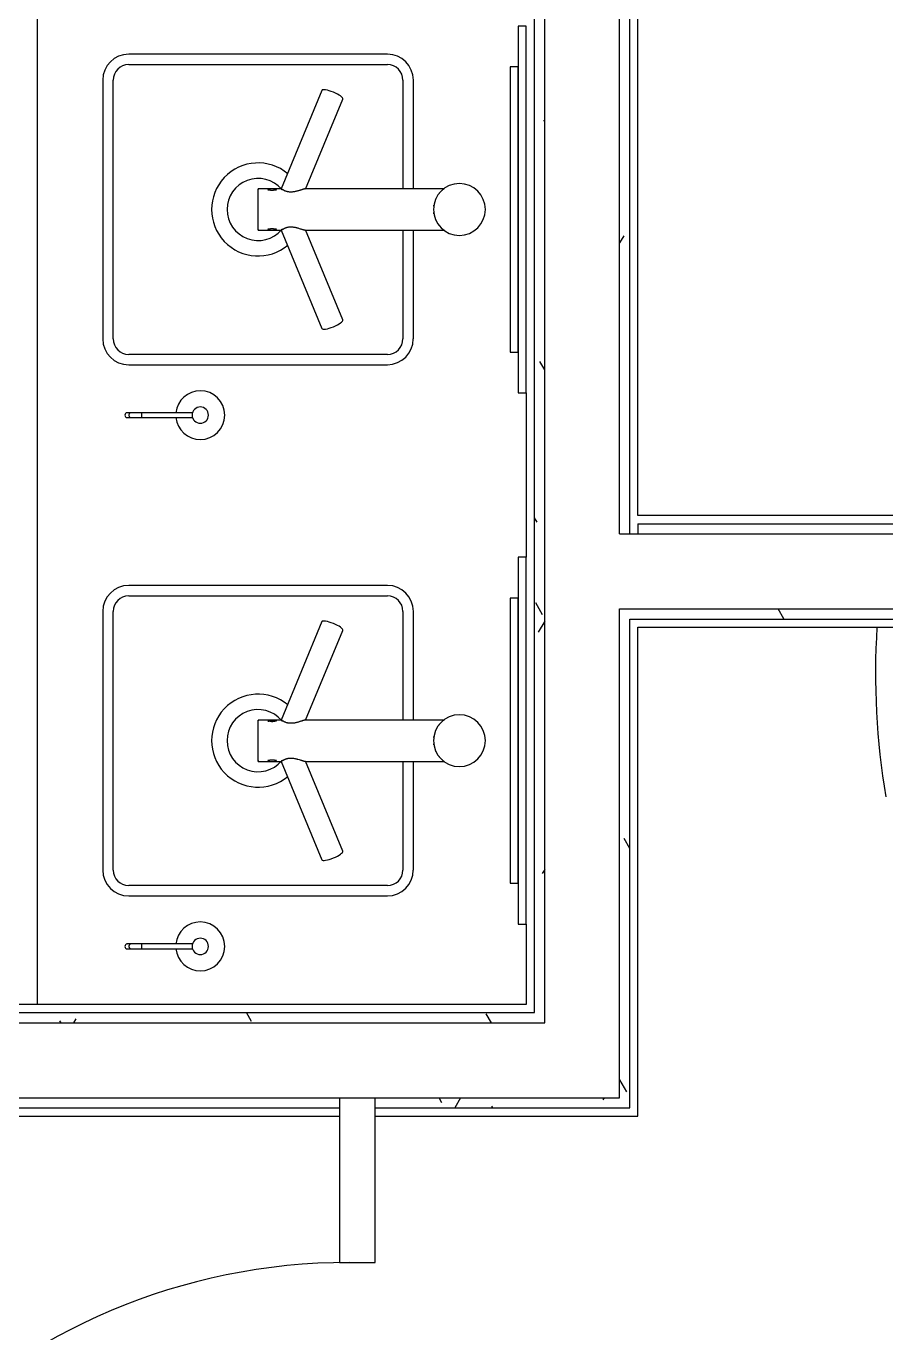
# Model space of a CAD drawing. Header units: inches. Extents: x 4551 to 18587, y 8160 to 18461.
# Drawn here: x 11778 to 12832, y 11745 to 13348 of the extents above; entities that cross this region are included whole.
import ezdxf

# ---------------------------------------------------------------- set-up
doc = ezdxf.new("R2010")
doc.units = ezdxf.units.IN
doc.header["$MEASUREMENT"] = 0
doc.layers.add('freecads.com', color=7, linetype='Continuous')

msp = doc.modelspace()

# ---------------------------------------------------------------- linework, layer by layer
at = {"layer": 'freecads.com'}
for p, q in [((12413.8, 12125.4), (12413.8, 14787.8)), ((12505.8, 12725.4), (12505.8, 14787.8)), ((12518.3, 12725.4), (12518.3, 14777.8)), ((11791.3, 14767.8), (11791.3, 12147.9)), ((12401.3, 12137.9), (12401.3, 14767.8)), ((12528.3, 12747.9), (12528.3, 14767.8)), ((12391.3, 13348.5), (12381.3, 13348.5)), ((12381.3, 13348.5), (12381.3, 12898.5)), ((12391.3, 12898.5), (12391.3, 13348.5)), ((12220.9, 13314), (11903.4, 13314)), ((11903.4, 13301.3), (12220.9, 13301.3)), ((12381.3, 13298.5), (12371.3, 13298.5)), ((12371.3, 13298.5), (12371.3, 12948.5)), ((12381.3, 13298.5), (12371.3, 13298.5)), ((12371.3, 13298.5), (12371.3, 12948.5)), ((12381.3, 12948.5), (12381.3, 13298.5)), ((12381.3, 12948.5), (12381.3, 13298.5)), ((11871.7, 13282.2), (11871.7, 12964.7)), ((11884.4, 12964.7), (11884.4, 13282.2)), ((12239.9, 13282.2), (12239.9, 13148.8)), ((12252.7, 13148.8), (12252.7, 13282.2)), ((12140.5, 13269.6), (12090.4, 13148.8)), ((12120.5, 13148.6), (12166.2, 13258.9)), ((12413.8, 13231.3), (12412.8, 13233.1)), ((12413.8, 13231.3), (12412.8, 13233.1)), ((12074.5, 13148.8), (12062.2, 13148.8)), ((12062.2, 13148.8), (12062.2, 13148)), ((12062.2, 13098.1), (12062.2, 13148.8)), ((12084.5, 13148.8), (12074.5, 13148.8)), ((12074.5, 13148.3), (12074.5, 13148.8)), ((12074.5, 13148.4), (12074.5, 13148.8)), ((12074.5, 13148.3), (12074.5, 13146.8)), ((12084.5, 13148.8), (12084.5, 13148.3)), ((12090.4, 13148.8), (12084.5, 13148.8)), ((12084.5, 13148.8), (12084.5, 13148.4)), ((12084.5, 13146.9), (12084.5, 13148.3)), ((12290.3, 13148.8), (12120.2, 13148.8)), ((12062.2, 13099), (12062.2, 13098.1)), ((12062.2, 13098.1), (12074.5, 13098.1)), ((12074.5, 13100.1), (12074.5, 13098.6)), ((12074.5, 13098.2), (12074.5, 13098.6)), ((12074.5, 13098.1), (12074.5, 13098.6)), ((12074.5, 13098.2), (12084.5, 13098.2)), ((12084.5, 13098.6), (12084.5, 13100.1)), ((12084.5, 13098.6), (12084.5, 13098.2)), ((12084.5, 13098.6), (12084.5, 13098.1)), ((12084.5, 13098.1), (12090.4, 13098.1)), ((12090.4, 13098.1), (12140.5, 12977.3)), ((12120.2, 13098.1), (12290.3, 13098.1)), ((12166.2, 12988), (12120.5, 13098.3)), ((12239.9, 13098.2), (12239.9, 12964.7)), ((12252.7, 12964.7), (12252.7, 13098.2)), ((12510.9, 13091.3), (12505.8, 13082.6)), ((12510.9, 13091.3), (12505.8, 13082.6)), ((12220.9, 12945.7), (11903.4, 12945.7)), ((12371.3, 12948.5), (12381.3, 12948.5)), ((12371.3, 12948.5), (12381.3, 12948.5)), ((11903.4, 12933), (12220.9, 12933)), ((12413.8, 12926.5), (12407.8, 12936.9)), ((12413.8, 12926.5), (12407.8, 12936.9)), ((12381.3, 12898.5), (12391.3, 12898.5)), ((12391.3, 12898.5), (12391.3, 12696.6)), ((11906.3, 12874.1), (11901.3, 12874.1)), ((11901.3, 12868.1), (11906.3, 12868.1)), ((11906.5, 12874.1), (11906.3, 12874.1)), ((11906.3, 12868.1), (11906.7, 12868.1)), ((11906.9, 12874.1), (11906.5, 12874.1)), ((11906.7, 12868.1), (11907.2, 12868.1)), ((11907.4, 12874.1), (11906.9, 12874.1)), ((11907.2, 12868.1), (11907.7, 12868.1)), ((11907.9, 12874.1), (11907.4, 12874.1)), ((11907.7, 12868.1), (11908.2, 12868.1)), ((11908.5, 12874.1), (11907.9, 12874.1)), ((11908.2, 12868.1), (11908.8, 12868.1)), ((11909, 12874.1), (11908.5, 12874.1)), ((11908.8, 12868.1), (11909.3, 12868.1)), ((11909.6, 12874.1), (11909, 12874.1)), ((11909.3, 12868.1), (11909.9, 12868.1)), ((11910.2, 12874.1), (11909.6, 12874.1)), ((11909.9, 12868.1), (11910.5, 12868.1)), ((11910.8, 12874.1), (11910.2, 12874.1)), ((11910.5, 12868.1), (11911.1, 12868.1)), ((11911.4, 12874.1), (11910.8, 12874.1)), ((11911.1, 12868.1), (11911.8, 12868.1)), ((11912.1, 12874.1), (11911.4, 12874.1)), ((11911.8, 12868.1), (11912.5, 12868.1)), ((11912.7, 12874.1), (11912.1, 12874.1)), ((11912.5, 12868.1), (11913.1, 12868.1)), ((11913.4, 12874.1), (11912.7, 12874.1)), ((11913.1, 12868.1), (11913.8, 12868.1)), ((11914.1, 12874.1), (11913.4, 12874.1)), ((11913.8, 12868.1), (11914.5, 12868.1)), ((11914.9, 12874.1), (11914.1, 12874.1)), ((11914.5, 12868.1), (11915.3, 12868.1)), ((11915.6, 12874.1), (11914.9, 12874.1)), ((11915.3, 12868.1), (11916, 12868.1)), ((11916.3, 12874.1), (11915.6, 12874.1)), ((11916, 12868.1), (11916.7, 12868.1)), ((11917.1, 12874.1), (11916.3, 12874.1)), ((11916.7, 12868.1), (11917.5, 12868.1)), ((11917.8, 12874.1), (11917.1, 12874.1)), ((11917.5, 12868.1), (11918.3, 12868.1)), ((11918.6, 12874.1), (11917.8, 12874.1)), ((11918.3, 12868.1), (11919, 12868.1)), ((11919.4, 12874.1), (11918.6, 12874.1)), ((11919, 12868.1), (11919.4, 12868.1)), ((11981.8, 12874.1), (11919.4, 12874.1)), ((11919.4, 12868.1), (11981.9, 12868.1)), ((12404.4, 12739.6), (12401.3, 12745)), ((12404.4, 12739.6), (12401.3, 12745)), ((14254.9, 12747.9), (12528.3, 12747.9)), ((12528.3, 12737.9), (14264.9, 12737.9)), ((12528.3, 12737.9), (12528.3, 12725.4)), ((12505.8, 12725.4), (14277.4, 12725.4)), ((12534.4, 12725.8), (12534.2, 12725.4)), ((12534.4, 12725.8), (12534.2, 12725.4)), ((12391.3, 12696.6), (12381.3, 12696.6)), ((12381.3, 12696.6), (12381.3, 12246.6)), ((12391.3, 12246.6), (12391.3, 12696.6)), ((12220.9, 12662.1), (11903.4, 12662.1)), ((11903.4, 12649.4), (12220.9, 12649.4)), ((12381.3, 12646.6), (12371.3, 12646.6)), ((12371.3, 12646.6), (12371.3, 12296.6)), ((12381.3, 12646.6), (12371.3, 12646.6)), ((12371.3, 12646.6), (12371.3, 12296.6)), ((12381.3, 12296.6), (12381.3, 12646.6)), ((12381.3, 12296.6), (12381.3, 12646.6)), ((12411.2, 12626.2), (12402.8, 12640.8)), ((12411.2, 12626.2), (12402.8, 12640.8)), ((11871.7, 12630.3), (11871.7, 12312.8)), ((11884.4, 12312.8), (11884.4, 12630.3)), ((12239.9, 12630.3), (12239.9, 12496.8)), ((12252.7, 12496.9), (12252.7, 12630.3)), ((12505.8, 12633.4), (15036.5, 12633.4)), ((12505.8, 12033.4), (12505.8, 12633.4)), ((12518.3, 12620.9), (15036.5, 12620.9)), ((12518.3, 12020.9), (12518.3, 12620.9)), ((12707.4, 12621.3), (12700.4, 12633.4)), ((12707.4, 12621.3), (12700.4, 12633.4)), ((12140.5, 12617.7), (12090.4, 12496.9)), ((12120.5, 12496.7), (12166.2, 12607)), ((12413.8, 12618.4), (12405.9, 12604.7)), ((12413.8, 12618.4), (12405.9, 12604.7)), ((12528.3, 12610.9), (13352, 12610.9)), ((12528.3, 12010.9), (12528.3, 12610.9)), ((12074.5, 12496.9), (12062.2, 12496.9)), ((12062.2, 12496.9), (12062.2, 12496)), ((12062.2, 12446.2), (12062.2, 12496.9)), ((12084.5, 12496.9), (12074.5, 12496.9)), ((12074.5, 12496.4), (12074.5, 12496.9)), ((12074.5, 12496.5), (12074.5, 12496.9)), ((12074.5, 12496.4), (12074.5, 12494.9)), ((12084.5, 12496.9), (12084.5, 12496.4)), ((12090.4, 12496.9), (12084.5, 12496.9)), ((12084.5, 12496.9), (12084.5, 12496.5)), ((12084.5, 12495), (12084.5, 12496.4)), ((12290.3, 12496.9), (12120.2, 12496.9)), ((12062.2, 12447.1), (12062.2, 12446.2)), ((12062.2, 12446.2), (12074.5, 12446.2)), ((12074.5, 12448.2), (12074.5, 12446.7)), ((12074.5, 12446.2), (12074.5, 12446.7)), ((12074.5, 12446.2), (12074.5, 12446.7)), ((12074.5, 12446.2), (12084.5, 12446.2)), ((12084.5, 12446.7), (12084.5, 12448.1)), ((12084.5, 12446.7), (12084.5, 12446.2)), ((12084.5, 12446.7), (12084.5, 12446.2)), ((12084.5, 12446.2), (12090.4, 12446.2)), ((12090.4, 12446.2), (12140.5, 12325.4)), ((12120.2, 12446.2), (12290.3, 12446.2)), ((12166.2, 12336.1), (12120.5, 12446.4)), ((12239.9, 12446.3), (12239.9, 12312.8)), ((12252.7, 12312.8), (12252.7, 12446.3)), ((12518.3, 12339.1), (12511.2, 12351.4)), ((12518.3, 12339.1), (12511.2, 12351.4)), ((12413.8, 12313.6), (12410.8, 12308.5)), ((12413.8, 12313.6), (12410.8, 12308.5)), ((12220.9, 12293.8), (11903.4, 12293.8)), ((12371.3, 12296.6), (12381.3, 12296.6)), ((12371.3, 12296.6), (12381.3, 12296.6)), ((11903.4, 12281.1), (12220.9, 12281.1)), ((12381.3, 12246.6), (12391.3, 12246.6)), ((12391.3, 12246.6), (12391.3, 12147.9)), ((12518.3, 12237.5), (12518, 12238)), ((12518.3, 12237.5), (12518, 12238)), ((11906.3, 12222.1), (11901.3, 12222.1)), ((11906.5, 12222.1), (11906.3, 12222.1)), ((11906.9, 12222.1), (11906.5, 12222.1)), ((11907.4, 12222.1), (11906.9, 12222.1)), ((11907.9, 12222.1), (11907.4, 12222.1)), ((11908.5, 12222.1), (11907.9, 12222.1)), ((11909, 12222.1), (11908.5, 12222.1)), ((11909.6, 12222.1), (11909, 12222.1)), ((11910.2, 12222.1), (11909.6, 12222.1)), ((11910.8, 12222.1), (11910.2, 12222.1)), ((11911.4, 12222.1), (11910.8, 12222.1)), ((11912.1, 12222.1), (11911.4, 12222.1)), ((11912.7, 12222.1), (11912.1, 12222.1)), ((11913.4, 12222.1), (11912.7, 12222.1)), ((11914.1, 12222.1), (11913.4, 12222.1)), ((11914.9, 12222.1), (11914.1, 12222.1)), ((11915.6, 12222.1), (11914.9, 12222.1)), ((11916.3, 12222.1), (11915.6, 12222.1)), ((11917.1, 12222.1), (11916.3, 12222.1)), ((11917.8, 12222.1), (11917.1, 12222.1)), ((11918.6, 12222.1), (11917.8, 12222.1)), ((11919.4, 12222.1), (11918.6, 12222.1)), ((11981.8, 12222.1), (11919.4, 12222.1)), ((11901.3, 12216.1), (11906.3, 12216.1)), ((11906.3, 12216.1), (11906.7, 12216.1)), ((11906.7, 12216.1), (11907.2, 12216.1)), ((11907.2, 12216.1), (11907.7, 12216.1)), ((11907.7, 12216.1), (11908.2, 12216.1)), ((11908.2, 12216.1), (11908.8, 12216.1)), ((11908.8, 12216.1), (11909.3, 12216.1)), ((11909.3, 12216.1), (11909.9, 12216.1)), ((11909.9, 12216.1), (11910.5, 12216.1)), ((11910.5, 12216.1), (11911.1, 12216.1)), ((11911.1, 12216.1), (11911.8, 12216.1)), ((11911.8, 12216.1), (11912.5, 12216.1)), ((11912.5, 12216.1), (11913.1, 12216.1)), ((11913.1, 12216.1), (11913.8, 12216.1)), ((11913.8, 12216.1), (11914.5, 12216.1)), ((11914.5, 12216.1), (11915.3, 12216.1)), ((11915.3, 12216.1), (11916, 12216.1)), ((11916, 12216.1), (11916.7, 12216.1)), ((11916.7, 12216.1), (11917.5, 12216.1)), ((11917.5, 12216.1), (11918.3, 12216.1)), ((11918.3, 12216.1), (11919, 12216.1)), ((11919, 12216.1), (11919.4, 12216.1)), ((11919.4, 12216.1), (11981.9, 12216.1)), ((12391.3, 12147.9), (10402.5, 12147.9)), ((10387.5, 12125.4), (12413.8, 12125.4)), ((10402.5, 12137.9), (12401.3, 12137.9)), ((11820.5, 12125.4), (11819.1, 12127.8)), ((11820.5, 12125.4), (11819.1, 12127.8)), ((11838.7, 12130.3), (11835.8, 12125.4)), ((11838.7, 12130.3), (11835.8, 12125.4)), ((12054.3, 12126.9), (12047.9, 12137.9)), ((12054.3, 12126.9), (12047.9, 12137.9)), ((12348.4, 12125.4), (12342, 12136.4)), ((12348.4, 12125.4), (12342, 12136.4)), ((12514.6, 12040.7), (12506.2, 12055.2)), ((12514.6, 12040.7), (12506.2, 12055.2)), ((10387.5, 12033.4), (12505.8, 12033.4)), ((12162, 12033.4), (12162, 11831.2)), ((12206, 11831.2), (12206, 12033.4)), ((12287.8, 12027.1), (12284.2, 12033.4)), ((12287.8, 12027.1), (12284.2, 12033.4)), ((12310.6, 12033.4), (12303.4, 12020.9)), ((12310.6, 12033.4), (12303.4, 12020.9)), ((12486.6, 12033.4), (12485.2, 12030.9)), ((12486.6, 12033.4), (12485.2, 12030.9)), ((10397.5, 12020.9), (12162, 12020.9)), ((12206, 12020.9), (12518.3, 12020.9)), ((12350.1, 12020.9), (12348.8, 12023)), ((12350.1, 12020.9), (12348.8, 12023)), ((10312, 12010.9), (12162, 12010.9)), ((12206, 12010.9), (12528.3, 12010.9)), ((12162, 11831.2), (12206, 11831.2))]:
    msp.add_line(p, q, dxfattribs=at)
for centre, radius, start, end in [((11903.4, 13282.2), 31.8, 90, 180), ((12220.9, 13282.2), 31.8, 0, 90), ((11903.4, 13282.2), 19, 90, 180), ((12220.9, 13282.2), 19, 0, 90), ((12062.2, 13123.5), 57.1, 50.103, 309.8969), ((12062.2, 13123.5), 38.1, 40.5939, 319.4063), ((12309.2, 13123.5), 31.8, 90, 270), ((12309.2, 13123.5), 31.8, 270, 90), ((11903.4, 12964.7), 31.8, 180, 270), ((11903.4, 12964.7), 19, 180, 270), ((12220.9, 12964.7), 31.7, 270, 0), ((12220.9, 12964.7), 19, 270, 0), ((11991.3, 12871.1), 30, 90, 174.4637), ((11991.3, 12871.1), 30, 270, 90), ((11991.3, 12871.1), 10, 90, 270), ((11991.3, 12871.1), 10, 270, 90), ((11991.3, 12871.1), 30, 185.5363, 270), ((11903.4, 12630.3), 31.8, 90, 180), ((12220.9, 12630.3), 31.8, 0, 90), ((11903.4, 12630.3), 19, 90, 180), ((12220.9, 12630.3), 19, 0, 90), ((13733.1, 12554.6), 913.4, 176.4647, 189.5732), ((12062.2, 12471.6), 57.1, 50.103, 309.8969), ((12062.2, 12471.6), 38.1, 40.5939, 319.4063), ((12309.2, 12471.6), 31.8, 90, 270), ((12309.2, 12471.6), 31.8, 270, 90), ((11903.4, 12312.8), 31.8, 180, 270), ((11903.4, 12312.8), 19, 180, 270), ((12220.9, 12312.8), 31.7, 270, 0), ((12220.9, 12312.8), 19, 270, 0), ((11991.3, 12219.1), 30, 90, 174.4637), ((11991.3, 12219.1), 30, 270, 90), ((11991.3, 12219.1), 10, 90, 270), ((11991.3, 12219.1), 10, 270, 90), ((11991.3, 12219.1), 30, 185.5363, 270), ((12174, 11081.2), 750, 90, 180)]:
    msp.add_arc(centre, radius, start, end, dxfattribs=at)
for centre, major_axis, ratio, start_param, end_param in [((12153.3, 13264.3), (12.9, -5.3), 0.241944, 1.570796, 3.141593), ((12153.3, 13264.3), (12.9, -5.3), 0.241944, 0, 1.570796), ((12153.3, 12982.7), (12.9, 5.3), 0.241918, 3.141593, 4.712389), ((12153.3, 12982.7), (12.9, 5.3), 0.241918, 4.712389, 6.283185), ((11901.3, 12871.1), (0, -3), 0.866025, 3.141593, 6.283185), ((11901.3, 12871.1), (0, 3), 0.866025, 6.021386, 6.283185), ((11901.3, 12871.1), (0, -3), 0.866025, 0, 0.261799), ((12153.3, 12612.3), (12.9, -5.3), 0.241944, 1.570796, 3.141593), ((12153.3, 12612.3), (12.9, -5.3), 0.241944, 0, 1.570796), ((12153.3, 12330.8), (12.9, 5.3), 0.241918, 4.712389, 6.283185), ((12153.3, 12330.8), (12.9, 5.3), 0.241918, 3.141593, 4.712389), ((11901.3, 12219.1), (0, -3), 0.866025, 3.141593, 6.283185), ((11901.3, 12219.1), (0, 3), 0.866025, 6.021386, 6.283185), ((11901.3, 12219.1), (0, -3), 0.866025, 0, 0.261799)]:
    msp.add_ellipse(centre, major_axis=major_axis, ratio=ratio, start_param=start_param, end_param=end_param, dxfattribs=at)
for points, knots in [([(12075.6, 13147.5), (12075.6, 13147.6), (12075.3, 13147.7), (12074.7, 13148), (12074.5, 13148.2), (12074.5, 13148.4)], [0.7777829, 0.7777829, 0.7777829, 0.7777829, 0.7916667, 0.8611111, 1, 1, 1, 1]), ([(12076.9, 13147.1), (12076.8, 13147.2), (12076.6, 13147.2), (12076.1, 13147.4), (12075.8, 13147.5), (12075.6, 13147.5)], [0.6666732, 0.6666732, 0.6666732, 0.6666732, 0.6875, 0.7222222, 0.7777778, 0.7777778, 0.7777778, 0.7777778]), ([(12078.6, 13146.9), (12078.4, 13146.9), (12078.1, 13146.9), (12077.6, 13147), (12077.2, 13147.1), (12077, 13147.1), (12076.9, 13147.1)], [0.5555585, 0.5555585, 0.5555585, 0.5555585, 0.5833333, 0.6180556, 0.6527778, 0.6666667, 0.6666667, 0.6666667, 0.6666667]), ([(12080.4, 13146.9), (12080.1, 13146.9), (12079.5, 13146.8), (12078.9, 13146.9), (12078.6, 13146.9)], [0.4444472, 0.4444472, 0.4444472, 0.4444472, 0.5, 0.5555528, 0.5555528, 0.5555528, 0.5555528]), ([(12080.4, 13146.9), (12080.2, 13146.9), (12079.8, 13146.9), (12079.2, 13146.9), (12078.8, 13146.9), (12078.6, 13146.9), (12078.6, 13146.9)], [0.4444444, 0.4444444, 0.4444444, 0.4444444, 0.4791667, 0.5138889, 0.5486111, 0.5555556, 0.5555556, 0.5555556, 0.5555556]), ([(12082, 13147.1), (12081.9, 13147.1), (12081.6, 13147.1), (12081.1, 13147), (12080.6, 13146.9), (12080.4, 13146.9)], [0.3333333, 0.3333333, 0.3333333, 0.3333333, 0.3611111, 0.3888889, 0.4444415, 0.4444415, 0.4444415, 0.4444415]), ([(12083.3, 13147.5), (12083.1, 13147.5), (12082.7, 13147.3), (12082.3, 13147.2), (12082, 13147.1)], [0.2222222, 0.2222222, 0.2222222, 0.2222222, 0.2777778, 0.3333268, 0.3333268, 0.3333268, 0.3333268]), ([(12084.5, 13148.4), (12084.5, 13148.3), (12084.3, 13148), (12083.7, 13147.7), (12083.3, 13147.5)], [0, 0, 0, 0, 0.1111111, 0.2222172, 0.2222172, 0.2222172, 0.2222172]), ([(12084.5, 13148.3), (12084.5, 13148.3), (12084.4, 13148.2), (12084.2, 13148), (12084, 13147.9), (12083.8, 13147.7), (12083.6, 13147.6), (12083.4, 13147.6), (12083.3, 13147.5)], [0, 0, 0, 0, 0.0555556, 0.1111111, 0.1388889, 0.1666667, 0.1944444, 0.2222222, 0.2222222, 0.2222222, 0.2222222]), ([(12103.9, 13144.9), (12102.8, 13144.8), (12101.2, 13144.8), (12099.4, 13145), (12098.4, 13145.2), (12097.5, 13145.5), (12096.6, 13145.7), (12095.8, 13146), (12095.2, 13146.3), (12094.6, 13146.5), (12094.1, 13146.8), (12093.6, 13147), (12093.1, 13147.3), (12092.6, 13147.6), (12092, 13147.9), (12091.6, 13148.2), (12090.8, 13148.6), (12090.5, 13148.8), (12090.4, 13148.8)], [0, 0, 0, 0, 0.142857, 0.214286, 0.25, 0.285714, 0.357143, 0.392857, 0.428571, 0.464286, 0.5, 0.535714, 0.571429, 0.625, 0.678571, 0.732143, 0.785714, 1, 1, 1, 1]), ([(12090.6, 13148.6), (12090.8, 13148.5), (12091.2, 13148.2), (12091.8, 13147.8), (12092, 13147.7)], [0.1428571, 0.1428571, 0.1428571, 0.1428571, 0.2857143, 0.3464999, 0.3464999, 0.3464999, 0.3464999]), ([(12120.2, 13148.8), (12120.1, 13148.8), (12119.7, 13148.8), (12118.9, 13148.6), (12118, 13148.4), (12117.3, 13148.1), (12116.7, 13148), (12116.1, 13147.8), (12115.2, 13147.5), (12114, 13147.1), (12112.5, 13146.7), (12110.9, 13146.2), (12109.3, 13145.8), (12107.6, 13145.4), (12105.8, 13145.1), (12104.5, 13144.9), (12103.9, 13144.9)], [0, 0, 0, 0, 0.083333, 0.166667, 0.25, 0.291667, 0.333333, 0.375, 0.416667, 0.5, 0.583333, 0.666667, 0.75, 0.833333, 0.916667, 1, 1, 1, 1]), ([(12280.1, 13135.8), (12280.1, 13135.9), (12280.2, 13136.1), (12280.3, 13136.4), (12280.4, 13136.5)], [0.65644189, 0.65644189, 0.65644189, 0.65644189, 0.65972222, 0.66666667, 0.66666667, 0.66666667, 0.66666667]), ([(12284, 13142.6), (12284, 13142.6), (12284.1, 13142.7), (12284.2, 13142.9), (12284.5, 13143.2), (12284.7, 13143.5), (12284.9, 13143.8), (12285, 13143.8)], [0.77046039, 0.77046039, 0.77046039, 0.77046039, 0.77083333, 0.77604167, 0.78125, 0.79166667, 0.79661174, 0.79661174, 0.79661174, 0.79661174]), ([(12288.3, 13147.2), (12288.3, 13147.2), (12288.4, 13147.3), (12288.6, 13147.5), (12289.2, 13148.1), (12289.8, 13148.7), (12290.2, 13148.8), (12290.3, 13148.8)], [0.8888889, 0.8888889, 0.8888889, 0.8888889, 0.890625, 0.8958333, 0.9166667, 0.9583333, 1, 1, 1, 1]), ([(12277.8, 13127.4), (12277.8, 13127.6), (12277.9, 13128.1), (12278, 13128.6), (12278, 13128.8)], [0.54656587, 0.54656587, 0.54656587, 0.54656587, 0.55555556, 0.56359138, 0.56359138, 0.56359138, 0.56359138]), ([(12278, 13118.2), (12278, 13118.4), (12277.9, 13118.9), (12277.8, 13119.3), (12277.8, 13119.6)], [0.43643034, 0.43643034, 0.43643034, 0.43643034, 0.44444444, 0.45344038, 0.45344038, 0.45344038, 0.45344038]), ([(12090.4, 13098.1), (12090.5, 13098.1), (12091, 13098.5), (12092.4, 13099.3), (12093, 13099.6), (12093.6, 13099.9), (12094.1, 13100.2), (12094.6, 13100.4), (12095.3, 13100.7), (12096.1, 13101), (12096.9, 13101.3), (12097.5, 13101.5), (12098.2, 13101.7), (12099.2, 13101.9), (12100.3, 13102.1), (12101.9, 13102.2), (12103.1, 13102.2), (12103.9, 13102.1)], [0, 0, 0, 0, 0.285714, 0.357143, 0.428571, 0.464286, 0.5, 0.535714, 0.571429, 0.625, 0.678571, 0.705357, 0.732143, 0.785714, 0.839286, 0.892857, 1, 1, 1, 1]), ([(12103.9, 13102.1), (12104.5, 13102), (12105.8, 13101.9), (12107.6, 13101.6), (12109, 13101.3), (12110.1, 13101), (12111.8, 13100.5), (12113.5, 13100), (12115.4, 13099.4), (12116.5, 13099.1), (12117.3, 13098.8), (12118, 13098.6), (12118.9, 13098.4), (12119.7, 13098.2), (12120.1, 13098.1), (12120.2, 13098.1)], [0, 0, 0, 0, 0.083333, 0.166667, 0.25, 0.291667, 0.333333, 0.5, 0.583333, 0.666667, 0.708333, 0.75, 0.833333, 0.916667, 1, 1, 1, 1]), ([(12285, 13103.1), (12284.9, 13103.2), (12284.8, 13103.4), (12284.5, 13103.7), (12284.3, 13104), (12284.1, 13104.3), (12283.9, 13104.6), (12283.8, 13104.7)], [0.2034088, 0.2034088, 0.2034088, 0.2034088, 0.20833333, 0.21527778, 0.22222222, 0.22916667, 0.23590346, 0.23590346, 0.23590346, 0.23590346]), ([(12074.5, 13098.6), (12074.5, 13098.7), (12074.7, 13099), (12075.3, 13099.3), (12075.6, 13099.4)], [0, 0, 0, 0, 0.1111111, 0.2222171, 0.2222171, 0.2222171, 0.2222171]), ([(12075.6, 13099.4), (12075.8, 13099.5), (12076.2, 13099.6), (12076.7, 13099.8), (12076.9, 13099.8)], [0.2222222, 0.2222222, 0.2222222, 0.2222222, 0.2777778, 0.3333268, 0.3333268, 0.3333268, 0.3333268]), ([(12076.9, 13099.8), (12077.1, 13099.8), (12077.3, 13099.9), (12077.9, 13100), (12078.3, 13100), (12078.6, 13100.1)], [0.3333333, 0.3333333, 0.3333333, 0.3333333, 0.3611111, 0.3888889, 0.4444415, 0.4444415, 0.4444415, 0.4444415]), ([(12078.6, 13100.1), (12078.9, 13100.1), (12079.5, 13100.1), (12080.1, 13100.1), (12080.4, 13100.1)], [0.4444472, 0.4444472, 0.4444472, 0.4444472, 0.5, 0.5555528, 0.5555528, 0.5555528, 0.5555528]), ([(12078.6, 13100.1), (12078.8, 13100.1), (12079.1, 13100.1), (12079.7, 13100.1), (12080.1, 13100.1), (12080.3, 13100.1), (12080.4, 13100.1)], [0.4444444, 0.4444444, 0.4444444, 0.4444444, 0.4791667, 0.5138889, 0.5486111, 0.5555556, 0.5555556, 0.5555556, 0.5555556]), ([(12080.4, 13100.1), (12080.5, 13100), (12080.8, 13100), (12081.3, 13099.9), (12081.7, 13099.9), (12081.9, 13099.8), (12082, 13099.8)], [0.5555585, 0.5555585, 0.5555585, 0.5555585, 0.5833333, 0.6180556, 0.6527778, 0.6666667, 0.6666667, 0.6666667, 0.6666667]), ([(12082, 13099.8), (12082.1, 13099.8), (12082.3, 13099.7), (12082.8, 13099.6), (12083.1, 13099.5), (12083.3, 13099.4)], [0.6666732, 0.6666732, 0.6666732, 0.6666732, 0.6875, 0.7222222, 0.7777778, 0.7777778, 0.7777778, 0.7777778]), ([(12083.3, 13099.4), (12083.4, 13099.4), (12083.6, 13099.3), (12083.8, 13099.2), (12084, 13099.1), (12084.2, 13099), (12084.4, 13098.8), (12084.5, 13098.7), (12084.5, 13098.6)], [0.7777778, 0.7777778, 0.7777778, 0.7777778, 0.8055556, 0.8333333, 0.8611111, 0.8888889, 0.9444444, 1, 1, 1, 1]), ([(12083.3, 13099.4), (12083.4, 13099.4), (12083.6, 13099.3), (12084.2, 13099), (12084.5, 13098.7), (12084.5, 13098.6)], [0.7777828, 0.7777828, 0.7777828, 0.7777828, 0.7916667, 0.8611111, 1, 1, 1, 1]), ([(12092, 13099.3), (12091.6, 13099), (12091, 13098.6), (12090.8, 13098.4), (12090.7, 13098.4)], [0.6534754, 0.6534754, 0.6534754, 0.6534754, 0.7857143, 0.8571429, 0.8571429, 0.8571429, 0.8571429]), ([(12290.3, 13098.1), (12290.1, 13098.1), (12289.8, 13098.4), (12289.1, 13098.9), (12288.7, 13099.4), (12288.4, 13099.6), (12288.3, 13099.8)], [0, 0, 0, 0, 0.0555556, 0.0833333, 0.0972222, 0.1111111, 0.1111111, 0.1111111, 0.1111111]), ([(11906.3, 12874.1), (11905.8, 12874.1), (11905, 12873.8), (11904.1, 12872.8), (11903.7, 12871.6), (11903.7, 12870.5), (11904, 12869.5), (11904.6, 12868.7), (11905.4, 12868.2), (11906, 12868.1), (11906.3, 12868.1)], [-1, -1, -1, -1, -0.833333, -0.666667, -0.555556, -0.444444, -0.333333, -0.222222, -0.111111, 0, 0, 0, 0]), ([(11919.3, 12873.9), (11919.3, 12873.8), (11919.2, 12873.4), (11919.1, 12872.6), (11919.1, 12871.6), (11919.1, 12870.5), (11919.2, 12869.4), (11919.2, 12868.5), (11919.3, 12868.3), (11919.3, 12868.3)], [0.1111111, 0.1111111, 0.1111111, 0.1111111, 0.2222222, 0.3333333, 0.4444444, 0.5555556, 0.6666667, 0.8333333, 0.8888889, 0.8888889, 0.8888889, 0.8888889]), ([(12075.6, 12495.6), (12075.6, 12495.6), (12075.3, 12495.8), (12074.7, 12496.1), (12074.5, 12496.3), (12074.5, 12496.5)], [0.7777829, 0.7777829, 0.7777829, 0.7777829, 0.7916667, 0.8611111, 1, 1, 1, 1]), ([(12076.9, 12495.2), (12076.8, 12495.2), (12076.6, 12495.3), (12076.1, 12495.4), (12075.8, 12495.6), (12075.6, 12495.6)], [0.6666732, 0.6666732, 0.6666732, 0.6666732, 0.6875, 0.7222222, 0.7777778, 0.7777778, 0.7777778, 0.7777778]), ([(12078.6, 12495), (12078.4, 12495), (12078.1, 12495), (12077.6, 12495.1), (12077.2, 12495.2), (12077, 12495.2), (12076.9, 12495.2)], [0.5555585, 0.5555585, 0.5555585, 0.5555585, 0.5833333, 0.6180556, 0.6527778, 0.6666667, 0.6666667, 0.6666667, 0.6666667]), ([(12080.4, 12495), (12080.1, 12494.9), (12079.5, 12494.9), (12078.9, 12494.9), (12078.6, 12495)], [0.4444472, 0.4444472, 0.4444472, 0.4444472, 0.5, 0.5555528, 0.5555528, 0.5555528, 0.5555528]), ([(12080.4, 12495), (12080.2, 12495), (12079.8, 12495), (12079.2, 12494.9), (12078.8, 12495), (12078.6, 12495), (12078.6, 12495)], [0.4444444, 0.4444444, 0.4444444, 0.4444444, 0.4791667, 0.5138889, 0.5486111, 0.5555556, 0.5555556, 0.5555556, 0.5555556]), ([(12082, 12495.2), (12081.9, 12495.2), (12081.6, 12495.1), (12081.1, 12495.1), (12080.6, 12495), (12080.4, 12495)], [0.3333333, 0.3333333, 0.3333333, 0.3333333, 0.3611111, 0.3888889, 0.4444415, 0.4444415, 0.4444415, 0.4444415]), ([(12083.3, 12495.6), (12083.1, 12495.6), (12082.7, 12495.4), (12082.3, 12495.3), (12082, 12495.2)], [0.2222222, 0.2222222, 0.2222222, 0.2222222, 0.2777778, 0.3333268, 0.3333268, 0.3333268, 0.3333268]), ([(12084.5, 12496.5), (12084.5, 12496.3), (12084.3, 12496.1), (12083.7, 12495.8), (12083.3, 12495.6)], [0, 0, 0, 0, 0.1111111, 0.2222172, 0.2222172, 0.2222172, 0.2222172]), ([(12084.5, 12496.4), (12084.5, 12496.4), (12084.4, 12496.2), (12084.2, 12496.1), (12084, 12495.9), (12083.8, 12495.8), (12083.6, 12495.7), (12083.4, 12495.6), (12083.3, 12495.6)], [0, 0, 0, 0, 0.0555556, 0.1111111, 0.1388889, 0.1666667, 0.1944444, 0.2222222, 0.2222222, 0.2222222, 0.2222222]), ([(12103.9, 12492.9), (12102.8, 12492.9), (12101.2, 12492.9), (12099.4, 12493.1), (12098.4, 12493.3), (12097.5, 12493.5), (12096.6, 12493.8), (12095.8, 12494.1), (12095.2, 12494.4), (12094.6, 12494.6), (12094.1, 12494.9), (12093.6, 12495.1), (12093.1, 12495.4), (12092.6, 12495.7), (12092, 12496), (12091.6, 12496.3), (12090.8, 12496.7), (12090.5, 12496.9), (12090.4, 12496.9)], [0, 0, 0, 0, 0.142857, 0.214286, 0.25, 0.285714, 0.357143, 0.392857, 0.428571, 0.464286, 0.5, 0.535714, 0.571429, 0.625, 0.678571, 0.732143, 0.785714, 1, 1, 1, 1]), ([(12090.6, 12496.7), (12090.8, 12496.6), (12091.2, 12496.3), (12091.8, 12495.9), (12092, 12495.8)], [0.1428571, 0.1428571, 0.1428571, 0.1428571, 0.2857143, 0.3464999, 0.3464999, 0.3464999, 0.3464999]), ([(12120.2, 12496.9), (12120.1, 12496.9), (12119.7, 12496.9), (12118.9, 12496.7), (12118, 12496.4), (12117.3, 12496.2), (12116.7, 12496), (12116.1, 12495.8), (12115.2, 12495.6), (12114, 12495.2), (12112.5, 12494.7), (12110.9, 12494.3), (12109.3, 12493.8), (12107.6, 12493.4), (12105.8, 12493.1), (12104.5, 12493), (12103.9, 12492.9)], [0, 0, 0, 0, 0.083333, 0.166667, 0.25, 0.291667, 0.333333, 0.375, 0.416667, 0.5, 0.583333, 0.666667, 0.75, 0.833333, 0.916667, 1, 1, 1, 1]), ([(12288.3, 12495.3), (12288.3, 12495.3), (12288.4, 12495.4), (12288.6, 12495.6), (12289.2, 12496.2), (12289.8, 12496.7), (12290.2, 12496.9), (12290.3, 12496.9)], [0.8888889, 0.8888889, 0.8888889, 0.8888889, 0.890625, 0.8958333, 0.9166667, 0.9583333, 1, 1, 1, 1]), ([(12277.8, 12475.5), (12277.8, 12475.7), (12277.9, 12476.2), (12278, 12476.6), (12278, 12476.9)], [0.54656587, 0.54656587, 0.54656587, 0.54656587, 0.55555556, 0.56359138, 0.56359138, 0.56359138, 0.56359138]), ([(12280.1, 12483.9), (12280.1, 12484), (12280.2, 12484.2), (12280.3, 12484.5), (12280.4, 12484.6)], [0.65644189, 0.65644189, 0.65644189, 0.65644189, 0.65972222, 0.66666667, 0.66666667, 0.66666667, 0.66666667]), ([(12283.8, 12490.4), (12283.9, 12490.5), (12284, 12490.7), (12284.2, 12491), (12284.5, 12491.3), (12284.7, 12491.6), (12284.9, 12491.9), (12285, 12491.9)], [0.76410955, 0.76410955, 0.76410955, 0.76410955, 0.77083333, 0.77604167, 0.78125, 0.79166667, 0.79661174, 0.79661174, 0.79661174, 0.79661174]), ([(12278, 12466.3), (12278, 12466.5), (12277.9, 12466.9), (12277.8, 12467.4), (12277.8, 12467.6)], [0.43643034, 0.43643034, 0.43643034, 0.43643034, 0.44444444, 0.45344038, 0.45344038, 0.45344038, 0.45344038]), ([(12074.5, 12446.7), (12074.5, 12446.8), (12074.7, 12447), (12075.3, 12447.3), (12075.6, 12447.5)], [0, 0, 0, 0, 0.1111111, 0.2222171, 0.2222171, 0.2222171, 0.2222171]), ([(12075.6, 12447.5), (12075.8, 12447.6), (12076.2, 12447.7), (12076.7, 12447.8), (12076.9, 12447.9)], [0.2222222, 0.2222222, 0.2222222, 0.2222222, 0.2777778, 0.3333268, 0.3333268, 0.3333268, 0.3333268]), ([(12076.9, 12447.9), (12077.1, 12447.9), (12077.3, 12448), (12077.9, 12448.1), (12078.3, 12448.1), (12078.6, 12448.1)], [0.3333333, 0.3333333, 0.3333333, 0.3333333, 0.3611111, 0.3888889, 0.4444415, 0.4444415, 0.4444415, 0.4444415]), ([(12078.6, 12448.2), (12078.9, 12448.2), (12079.5, 12448.2), (12080.1, 12448.2), (12080.4, 12448.2)], [0.4444472, 0.4444472, 0.4444472, 0.4444472, 0.5, 0.5555528, 0.5555528, 0.5555528, 0.5555528]), ([(12078.6, 12448.1), (12078.8, 12448.1), (12079.1, 12448.2), (12079.7, 12448.2), (12080.1, 12448.2), (12080.3, 12448.1), (12080.4, 12448.1)], [0.4444444, 0.4444444, 0.4444444, 0.4444444, 0.4791667, 0.5138889, 0.5486111, 0.5555556, 0.5555556, 0.5555556, 0.5555556]), ([(12080.4, 12448.1), (12080.5, 12448.1), (12080.8, 12448.1), (12081.3, 12448), (12081.7, 12448), (12081.9, 12447.9), (12082, 12447.9)], [0.5555585, 0.5555585, 0.5555585, 0.5555585, 0.5833333, 0.6180556, 0.6527778, 0.6666667, 0.6666667, 0.6666667, 0.6666667]), ([(12082, 12447.9), (12082.1, 12447.9), (12082.3, 12447.8), (12082.8, 12447.7), (12083.1, 12447.6), (12083.3, 12447.5)], [0.6666732, 0.6666732, 0.6666732, 0.6666732, 0.6875, 0.7222222, 0.7777778, 0.7777778, 0.7777778, 0.7777778]), ([(12083.3, 12447.5), (12083.4, 12447.5), (12083.6, 12447.4), (12083.8, 12447.3), (12084, 12447.2), (12084.2, 12447), (12084.4, 12446.9), (12084.5, 12446.8), (12084.5, 12446.7)], [0.7777778, 0.7777778, 0.7777778, 0.7777778, 0.8055556, 0.8333333, 0.8611111, 0.8888889, 0.9444444, 1, 1, 1, 1]), ([(12083.3, 12447.5), (12083.4, 12447.5), (12083.6, 12447.4), (12084.2, 12447.1), (12084.5, 12446.8), (12084.5, 12446.7)], [0.7777828, 0.7777828, 0.7777828, 0.7777828, 0.7916667, 0.8611111, 1, 1, 1, 1]), ([(12090.4, 12446.2), (12090.5, 12446.2), (12091, 12446.6), (12092.4, 12447.3), (12093, 12447.7), (12093.6, 12448), (12094.1, 12448.3), (12094.6, 12448.5), (12095.3, 12448.8), (12096.1, 12449.1), (12096.9, 12449.4), (12097.5, 12449.6), (12098.2, 12449.8), (12099.2, 12450), (12100.3, 12450.1), (12101.9, 12450.3), (12103.1, 12450.2), (12103.9, 12450.2)], [0, 0, 0, 0, 0.285714, 0.357143, 0.428571, 0.464286, 0.5, 0.535714, 0.571429, 0.625, 0.678571, 0.705357, 0.732143, 0.785714, 0.839286, 0.892857, 1, 1, 1, 1]), ([(12092, 12447.4), (12091.6, 12447.1), (12091, 12446.7), (12090.8, 12446.5), (12090.7, 12446.5)], [0.6534754, 0.6534754, 0.6534754, 0.6534754, 0.7857143, 0.8571429, 0.8571429, 0.8571429, 0.8571429]), ([(12103.9, 12450.2), (12104.5, 12450.1), (12105.8, 12450), (12107.6, 12449.7), (12109, 12449.3), (12110.1, 12449.1), (12111.8, 12448.6), (12113.5, 12448.1), (12115.4, 12447.5), (12116.5, 12447.1), (12117.3, 12446.9), (12118, 12446.7), (12118.9, 12446.4), (12119.7, 12446.3), (12120.1, 12446.2), (12120.2, 12446.2)], [0, 0, 0, 0, 0.083333, 0.166667, 0.25, 0.291667, 0.333333, 0.5, 0.583333, 0.666667, 0.708333, 0.75, 0.833333, 0.916667, 1, 1, 1, 1]), ([(12285, 12451.2), (12284.9, 12451.3), (12284.8, 12451.4), (12284.5, 12451.7), (12284.3, 12452.1), (12284.1, 12452.4), (12283.9, 12452.6), (12283.8, 12452.8)], [0.2034088, 0.2034088, 0.2034088, 0.2034088, 0.20833333, 0.21527778, 0.22222222, 0.22916667, 0.23590346, 0.23590346, 0.23590346, 0.23590346]), ([(12290.3, 12446.2), (12290.1, 12446.2), (12289.8, 12446.4), (12289.1, 12447), (12288.7, 12447.5), (12288.4, 12447.7), (12288.3, 12447.8)], [0, 0, 0, 0, 0.0555556, 0.0833333, 0.0972222, 0.1111111, 0.1111111, 0.1111111, 0.1111111]), ([(11906.3, 12222.1), (11905.8, 12222.1), (11905, 12221.9), (11904.1, 12220.8), (11903.7, 12219.7), (11903.7, 12218.6), (11904, 12217.6), (11904.6, 12216.8), (11905.4, 12216.3), (11906, 12216.1), (11906.3, 12216.1)], [-1, -1, -1, -1, -0.833333, -0.666667, -0.555556, -0.444444, -0.333333, -0.222222, -0.111111, 0, 0, 0, 0]), ([(11919.3, 12222), (11919.3, 12221.8), (11919.2, 12221.5), (11919.1, 12220.7), (11919.1, 12219.7), (11919.1, 12218.6), (11919.2, 12217.5), (11919.2, 12216.6), (11919.3, 12216.4), (11919.3, 12216.4)], [0.1111111, 0.1111111, 0.1111111, 0.1111111, 0.2222222, 0.3333333, 0.4444444, 0.5555556, 0.6666667, 0.8333333, 0.8888889, 0.8888889, 0.8888889, 0.8888889])]:
    msp.add_open_spline(points, degree=3, knots=knots, dxfattribs=at)
for points in [[(12090.4, 13148.8), (12090.4, 13148.8), (12090.4, 13148.8), (12090.4, 13148.8)], [(12280.4, 13110.4), (12280.3, 13110.7), (12280.2, 13110.9), (12280.1, 13111.1)], [(12090.4, 13098.1), (12090.4, 13098.1), (12090.4, 13098.1), (12090.4, 13098.1)], [(12090.4, 12496.9), (12090.4, 12496.9), (12090.4, 12496.9), (12090.4, 12496.9)], [(12090.4, 12446.2), (12090.4, 12446.2), (12090.4, 12446.2), (12090.4, 12446.2)], [(12280.4, 12458.5), (12280.3, 12458.7), (12280.2, 12459), (12280.1, 12459.2)]]:
    msp.add_open_spline(points, degree=3, dxfattribs=at)

doc.saveas('drawing.dxf')
